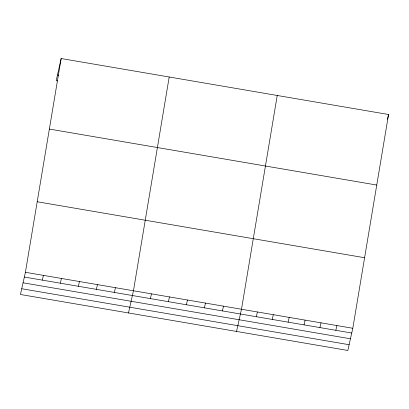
<?xml version="1.0" encoding="UTF-8"?>
<svg xmlns="http://www.w3.org/2000/svg" width="409" height="409" viewBox="0 0 409 409"><rect width="100%" height="100%" fill="white"/><g stroke="black" fill="none" stroke-linecap="round" stroke-linejoin="round"><path stroke-width="0.61" d="M25.409 272.297L61.156 58.528L388.55 114.51L352.803 328.279L347.844 350.472L20.45 294.49L25.409 272.297L352.803 328.279M169.198 76.999L133.452 290.773L128.492 312.967M277.236 95.476L241.489 309.245L236.53 331.438M61.156 58.528L56.197 80.721L57.439 80.931M42.357 280.124L43.415 275.38M60.363 283.207L61.422 278.457M78.37 286.285L79.433 281.535M96.376 289.362L97.439 284.613M114.382 292.44L115.445 287.696M150.394 298.601L151.458 293.851M168.401 301.678L169.464 296.929M186.407 304.756L187.47 300.012M204.418 307.839L205.476 303.089M222.424 310.917L223.483 306.167M256.331 316.714L257.394 311.965M272.23 319.434L273.294 314.685M288.135 322.154L289.194 317.404M304.035 324.874L305.099 320.124M319.94 327.589L320.999 322.844M335.84 330.308L336.904 325.564M387.487 119.259L388.55 114.51M57.485 74.965L58.722 75.174M49.361 129.07L376.755 185.052M37.209 201.755L364.598 257.736M24.351 277.046L351.745 333.028M23.062 282.803L350.457 338.785M21.738 288.734L349.133 344.715"/></g></svg>
